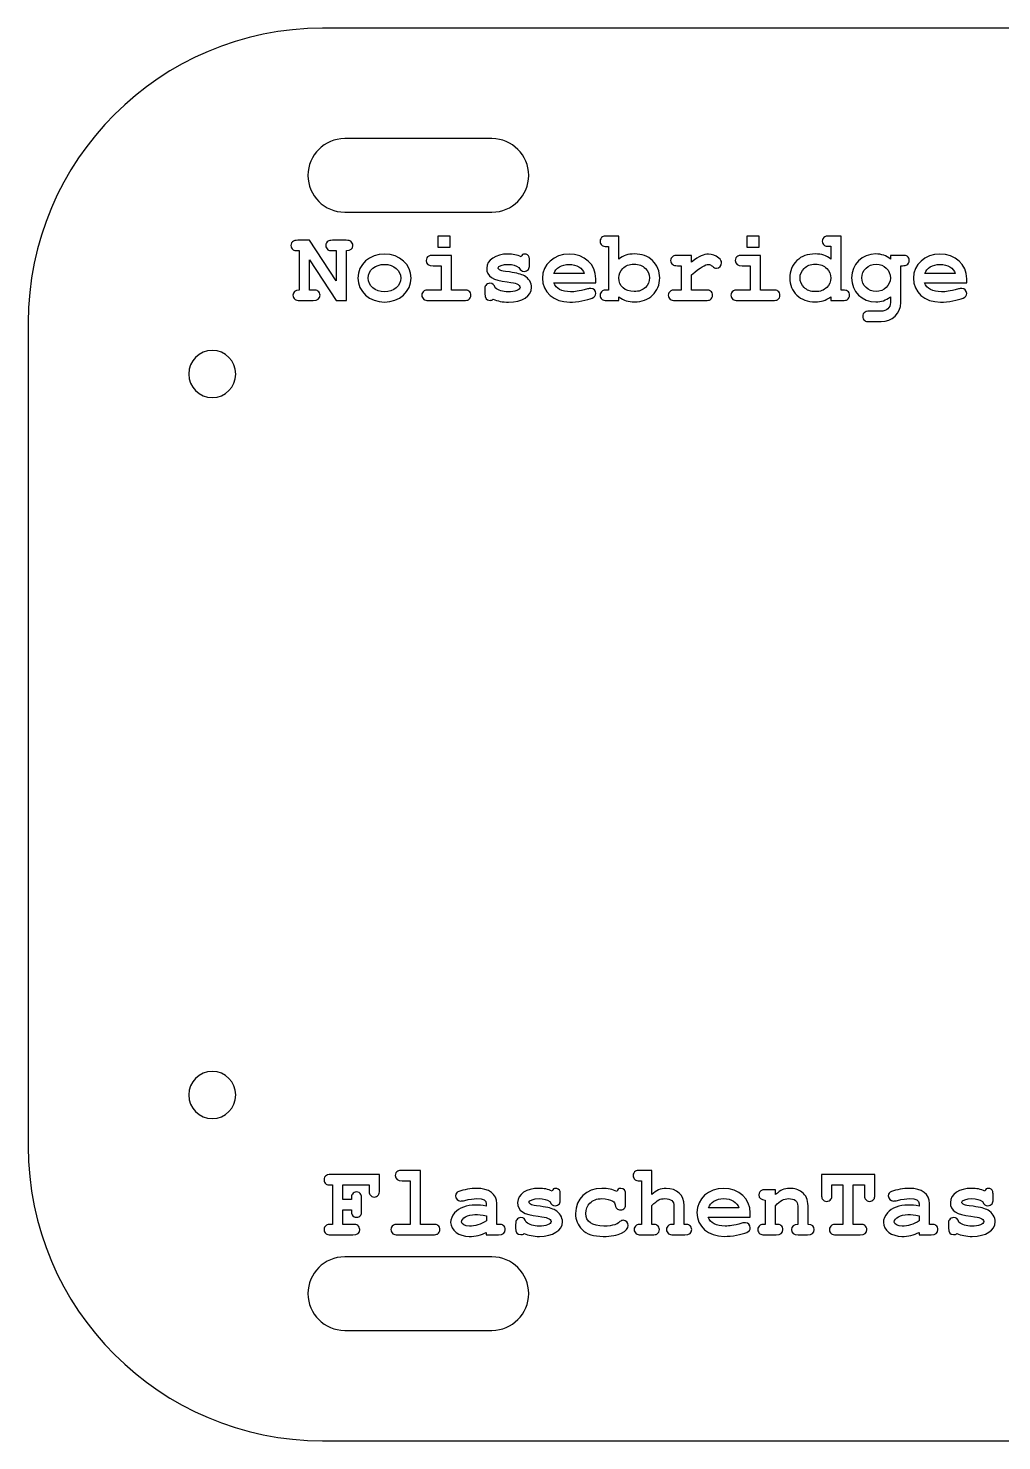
# Model space of a CAD drawing. Extents: x 1 to 208, y 1 to 97.
# Drawn here: x 1 to 67.1, y 1 to 97 of the extents above; entities that cross this region are included whole.
import ezdxf

# ---------------------------------------------------------------- set-up
doc = ezdxf.new("R2010")
doc.units = 0
doc.layers.add('C00-00-00-BLACK', color=7, linetype='CONTINUOUS')
doc.layers.add('CFF-00-00', color=1, linetype='CONTINUOUS')

msp = doc.modelspace()

# ---------------------------------------------------------------- linework, layer by layer
at = {"layer": 'C00-00-00-BLACK'}
for p, q in [((83.9999, 97.0001), (21, 97.0001)), ((21, 97.0001), (21, 97.0001)), ((32.4999, 89.5001), (22.5, 89.5001)), ((22.5, 89.5001), (22.5, 89.5001)), ((20, 86.9999), (20, 86.9999)), ((20, 86.9999), (20, 86.9999)), ((35.0001, 86.9999), (35.0001, 86.9999)), ((35.0001, 86.9999), (35.0001, 86.9999)), ((22.5, 84.5002), (32.4999, 84.5002)), ((22.5, 84.5002), (22.5, 84.5002)), ((32.4999, 84.5002), (32.4999, 84.5002)), ((1, 77.0001), (1, 21)), ((1, 21), (1, 21)), ((32.4999, 13.5), (22.5, 13.5)), ((22.5, 13.5), (22.5, 13.5)), ((20, 11.0001), (20, 11.0001)), ((20, 11.0001), (20, 11.0001)), ((35.0001, 11.0001), (35.0001, 11.0001)), ((35.0001, 11.0001), (35.0001, 11.0001)), ((22.5, 8.5001), (32.4999, 8.5001)), ((22.5, 8.5001), (22.5, 8.5001)), ((32.4999, 8.5001), (32.4999, 8.5001)), ((21, 1), (83.9999, 1)), ((21, 1), (21, 1))]:
    msp.add_line(p, q, dxfattribs=at)
for points in [[(21, 97.0001), (9.9543, 97.0001), (1, 88.0456), (1, 77.0001)], [(22.5, 89.5001), (21.1194, 89.5001), (20, 88.3807), (20, 86.9999)], [(35.0001, 86.9999), (35.0001, 88.3807), (33.8806, 89.5001), (32.4999, 89.5001)], [(20, 86.9999), (20, 85.6192), (21.1194, 84.5002), (22.5, 84.5002)], [(32.4999, 84.5002), (33.8806, 84.5002), (35.0001, 85.6192), (35.0001, 86.9999)], [(13.5, 75.1), (12.6165, 75.1), (11.9, 74.3835), (11.9, 73.4998)], [(15.0999, 73.4998), (15.0999, 74.3835), (14.3836, 75.1), (13.5, 75.1)], [(11.9, 73.4998), (11.9, 72.6165), (12.6165, 71.9), (13.5, 71.9)], [(13.5, 71.9), (14.3836, 71.9), (15.0999, 72.6165), (15.0999, 73.4998)], [(13.5, 26.1), (12.6165, 26.1), (11.9, 25.3835), (11.9, 24.4999)], [(15.0999, 24.4999), (15.0999, 25.3835), (14.3836, 26.1), (13.5, 26.1)], [(11.9, 24.4999), (11.9, 23.6164), (12.6165, 22.9), (13.5, 22.9)], [(13.5, 22.9), (14.3836, 22.9), (15.0999, 23.6164), (15.0999, 24.4999)], [(1, 21), (1, 9.9543), (9.9543, 1), (21, 1)], [(22.5, 13.5), (21.1194, 13.5), (20, 12.3807), (20, 11.0001)], [(35.0001, 11.0001), (35.0001, 12.3807), (33.8806, 13.5), (32.4999, 13.5)], [(20, 11.0001), (20, 9.6194), (21.1194, 8.5001), (22.5, 8.5001)], [(32.4999, 8.5001), (33.8806, 8.5001), (35.0001, 9.6194), (35.0001, 11.0001)]]:
    msp.add_open_spline(points, degree=3, dxfattribs=at)
at = {"layer": 'CFF-00-00'}
for p, q in [((20.113, 82.5867), (19.3073, 82.5867)), ((21.9214, 79.8389), (20.113, 82.5867)), ((22.5875, 82.5867), (21.676, 82.5867)), ((29.6552, 82.8671), (28.8283, 82.8671)), ((28.8283, 82.8671), (28.8283, 82.1309)), ((29.6552, 82.1309), (29.6552, 82.8671)), ((41.1198, 82.8735), (40.307, 82.8735)), ((41.1198, 81.3107), (41.1198, 82.8735)), ((50.6547, 82.8671), (49.8281, 82.8671)), ((49.8281, 82.8671), (49.8281, 82.1309)), ((50.6547, 82.1309), (50.6547, 82.8671)), ((56.2218, 82.8735), (55.409, 82.8735)), ((56.2218, 79.2011), (56.2218, 82.8735)), ((19.3073, 81.8854), (19.4125, 81.8854)), ((19.4125, 81.8854), (19.4125, 79.2011)), ((21.676, 81.8854), (21.9214, 81.8854)), ((21.9214, 81.8854), (21.9214, 79.8389)), ((22.6225, 78.5001), (22.6225, 81.8854)), ((25.2244, 81.6539), (25.2244, 81.6539)), ((28.8283, 82.1309), (29.6552, 82.1309)), ((40.307, 82.1732), (40.4188, 82.1732)), ((40.4188, 82.1732), (40.4188, 79.2011)), ((49.8281, 82.1309), (50.6547, 82.1309)), ((55.409, 82.1796), (55.5209, 82.1796)), ((55.5209, 82.1796), (55.5209, 81.3107)), ((20.113, 81.2617), (21.9287, 78.5001)), ((20.113, 79.2011), (20.113, 81.2617)), ((25.2171, 80.9533), (25.2171, 80.9533)), ((29.7537, 81.5633), (28.5062, 81.5633)), ((28.5062, 80.862), (29.0526, 80.862)), ((29.0526, 80.862), (29.0526, 79.2011)), ((29.7537, 79.2011), (29.7537, 81.5633)), ((35.047, 80.9322), (35.047, 81.1915)), ((42.1644, 80.96), (42.1644, 80.96)), ((46.0488, 81.5633), (45.1023, 81.5633)), ((45.1023, 80.862), (45.3475, 80.862)), ((45.3475, 80.862), (45.3475, 79.2011)), ((46.0488, 81.1075), (46.0488, 81.5633)), ((50.7534, 81.5633), (49.506, 81.5633)), ((49.506, 80.862), (50.0521, 80.862)), ((50.0521, 80.862), (50.0521, 79.2011)), ((50.7534, 79.2011), (50.7534, 81.5633)), ((54.4699, 80.96), (54.4699, 80.96)), ((58.5996, 80.96), (58.5996, 80.96)), ((60.3867, 81.5633), (59.5739, 81.5633)), ((59.5739, 81.5633), (59.5739, 81.3107)), ((60.2746, 78.3597), (60.2746, 80.862)), ((60.2746, 80.862), (60.3867, 80.862)), ((36.6956, 79.7059), (39.5552, 79.7059)), ((38.7773, 80.3222), (36.7168, 80.3222)), ((39.5552, 79.7059), (39.5552, 79.979)), ((46.0488, 79.2011), (46.0488, 80.2312)), ((61.8952, 79.7059), (64.7548, 79.7059)), ((63.977, 80.3222), (61.9164, 80.3222)), ((64.7548, 79.7059), (64.7548, 79.979)), ((20.3584, 79.2011), (20.113, 79.2011)), ((29.0526, 79.2011), (28.1973, 79.2011)), ((30.609, 79.2011), (29.7537, 79.2011)), ((32.0123, 79.2011), (32.0123, 78.9697)), ((40.4188, 79.2011), (40.307, 79.2011)), ((41.1198, 78.5001), (41.1198, 78.7453)), ((45.3475, 79.2011), (44.9414, 79.2011)), ((47.0232, 79.2011), (46.0488, 79.2011)), ((50.0521, 79.2011), (49.197, 79.2011)), ((51.6086, 79.2011), (50.7534, 79.2011)), ((55.5209, 78.7453), (55.5209, 78.5001)), ((56.3337, 79.2011), (56.2218, 79.2011)), ((59.5739, 78.7453), (59.5739, 78.3597)), ((19.4541, 78.5001), (20.3584, 78.5001)), ((21.9287, 78.5001), (22.6225, 78.5001)), ((28.1973, 78.5001), (30.609, 78.5001)), ((40.307, 78.5001), (41.1198, 78.5001)), ((44.9414, 78.5001), (47.0232, 78.5001)), ((49.197, 78.5001), (51.6086, 78.5001)), ((55.5209, 78.5001), (56.3337, 78.5001)), ((58.9149, 77.7639), (58.1512, 77.7639)), ((58.1512, 77.0632), (58.9358, 77.0632)), ((27.6538, 19.3736), (26.4062, 19.3736)), ((27.6538, 15.7012), (27.6538, 19.3736)), ((43.3666, 19.3736), (42.5538, 19.3736)), ((43.3666, 17.7266), (43.3666, 19.3736)), ((24.8555, 19.0865), (21.5541, 19.0865)), ((21.5541, 18.3854), (21.6593, 18.3854)), ((21.6593, 18.3854), (21.6593, 15.7012)), ((22.3604, 17.3972), (22.3604, 18.3854)), ((22.3604, 18.3854), (24.1543, 18.3854)), ((24.1543, 18.3854), (24.1543, 18.0282)), ((24.8555, 18.0282), (24.8555, 19.0865)), ((26.4062, 18.6731), (26.9526, 18.6731)), ((26.9526, 18.6731), (26.9526, 15.7012)), ((42.5538, 18.6731), (42.6664, 18.6731)), ((42.6664, 18.6731), (42.6664, 15.7012)), ((58.511, 19.0865), (54.8943, 19.0865)), ((54.8943, 19.0865), (54.8943, 17.7339)), ((55.5953, 17.7339), (55.5953, 18.3854)), ((55.5953, 18.3854), (56.3457, 18.3854)), ((56.3457, 18.3854), (56.3457, 15.7012)), ((57.0459, 18.3854), (57.81, 18.3854)), ((57.0459, 15.7012), (57.0459, 18.3854)), ((57.81, 18.3854), (57.81, 17.7339)), ((58.511, 17.7339), (58.511, 19.0865)), ((22.9557, 17.3972), (22.3604, 17.3972)), ((22.9557, 17.4461), (22.9557, 17.3972)), ((23.6503, 16.6544), (23.6503, 17.4461)), ((37.1471, 17.4322), (37.1471, 17.6915)), ((41.5851, 17.1518), (41.5851, 17.6915)), ((51.066, 17.3621), (51.066, 15.7012)), ((51.7666, 18.0633), (51.1076, 18.0633)), ((51.7666, 17.7266), (51.7666, 18.0633)), ((66.5466, 17.4322), (66.5466, 17.6915)), ((22.3604, 16.7033), (22.9557, 16.7033)), ((22.3604, 15.7012), (22.3604, 16.7033)), ((22.9557, 16.7033), (22.9557, 16.6544)), ((32.1196, 17.1101), (32.1196, 16.9487)), ((32.828, 15.7012), (32.828, 17.1167)), ((43.3666, 15.7012), (43.3666, 16.9838)), ((44.867, 16.8997), (44.867, 15.7012)), ((45.568, 15.7012), (45.568, 16.9904)), ((49.2771, 16.8224), (47.2168, 16.8224)), ((50.0549, 16.2059), (50.0549, 16.4791)), ((51.7666, 15.7012), (51.7666, 16.9765)), ((53.274, 16.9487), (53.274, 15.7012)), ((53.9746, 15.7012), (53.9746, 16.9765)), ((61.5192, 17.1101), (61.5192, 16.9487)), ((62.2275, 15.7012), (62.2275, 17.1167)), ((21.6593, 15.7012), (21.5541, 15.7012)), ((23.0609, 15.7012), (22.3604, 15.7012)), ((26.9526, 15.7012), (26.0973, 15.7012)), ((28.509, 15.7012), (27.6538, 15.7012)), ((32.1269, 16.2965), (32.1269, 15.9466)), ((32.9398, 15.7012), (32.828, 15.7012)), ((34.1122, 15.7012), (34.1122, 15.4697)), ((42.6664, 15.7012), (42.624, 15.7012)), ((43.409, 15.7012), (43.3666, 15.7012)), ((44.867, 15.7012), (44.8246, 15.7012)), ((45.6096, 15.7012), (45.568, 15.7012)), ((47.1957, 16.2059), (50.0549, 16.2059)), ((51.066, 15.7012), (51.0237, 15.7012)), ((51.8089, 15.7012), (51.7666, 15.7012)), ((56.3457, 15.7012), (55.8899, 15.7012)), ((57.5091, 15.7012), (57.0459, 15.7012)), ((61.5262, 16.2965), (61.5262, 15.9466)), ((62.3394, 15.7012), (62.2275, 15.7012)), ((63.5116, 15.7012), (63.5116, 15.4697)), ((21.5541, 15), (23.0609, 15)), ((26.0973, 15), (28.509, 15)), ((32.1196, 15.1614), (32.1196, 15)), ((32.1196, 15), (32.9398, 15)), ((42.624, 15), (43.409, 15)), ((44.8246, 15), (45.6096, 15)), ((51.0237, 15), (51.8089, 15)), ((53.3157, 15), (53.9394, 15)), ((55.8899, 15), (57.5091, 15)), ((61.5192, 15.1614), (61.5192, 15)), ((61.5192, 15), (62.3394, 15))]:
    msp.add_line(p, q, dxfattribs=at)
for points in [[(19.3073, 82.5867), (19.1248, 82.5867), (19.0758, 82.5793), (19.013, 82.5377)], [(21.676, 82.5867), (21.4941, 82.5867), (21.4451, 82.5793), (21.3817, 82.5377)], [(22.9096, 82.5232), (22.8329, 82.5726), (22.7767, 82.5867), (22.5875, 82.5867)], [(40.0128, 82.8248), (39.9073, 82.7617), (39.8438, 82.6428), (39.8438, 82.5232)], [(40.307, 82.8735), (40.1316, 82.8735), (40.0756, 82.8671), (40.0128, 82.8248)], [(55.1148, 82.8248), (55.0097, 82.7617), (54.9462, 82.6495), (54.9462, 82.5232)], [(55.409, 82.8735), (55.2267, 82.8735), (55.1776, 82.8671), (55.1148, 82.8248)], [(19.013, 82.5377), (18.9078, 82.4742), (18.8443, 82.3549), (18.8443, 82.236)], [(18.8443, 82.236), (18.8443, 82.1235), (18.9005, 82.0191), (18.9918, 81.9489)], [(18.9918, 81.9489), (19.0546, 81.8991), (19.132, 81.8854), (19.3073, 81.8854)], [(21.3817, 82.5377), (21.2765, 82.4742), (21.2136, 82.3549), (21.2136, 82.236)], [(21.2136, 82.236), (21.2136, 82.1235), (21.2699, 82.0191), (21.3539, 81.9489)], [(21.3539, 81.9489), (21.424, 81.8991), (21.4941, 81.8854), (21.676, 81.8854)], [(22.6225, 81.8854), (22.903, 81.8854), (23.0498, 82.0117), (23.0498, 82.236)], [(23.0498, 82.236), (23.0498, 82.3486), (23.0009, 82.453), (22.9096, 82.5232)], [(25.2244, 81.6539), (24.1866, 81.6539), (23.3948, 80.9463), (23.3948, 80.0206)], [(27.0116, 80.0206), (27.0116, 80.9251), (26.2192, 81.6539), (25.2244, 81.6539)], [(33.5892, 81.6539), (32.7478, 81.6539), (32.1452, 81.2542), (32.1452, 80.694)], [(34.4934, 81.4719), (34.213, 81.5982), (33.9325, 81.6539), (33.5892, 81.6539)], [(34.7176, 81.6539), (34.6052, 81.6539), (34.5562, 81.6123), (34.4934, 81.4719)], [(35.0259, 81.444), (34.9842, 81.5633), (34.8579, 81.6539), (34.7176, 81.6539)], [(37.7402, 81.6539), (36.7168, 81.6539), (35.9318, 80.9396), (35.9318, 80.0142)], [(39.5552, 79.979), (39.5552, 80.9463), (38.7847, 81.6539), (37.7402, 81.6539)], [(39.8438, 82.5232), (39.8438, 82.4114), (39.9002, 82.3062), (39.9842, 82.2431)], [(39.9842, 82.2431), (40.0544, 82.187), (40.1242, 82.1732), (40.307, 82.1732)], [(42.1711, 81.661), (41.7509, 81.661), (41.4207, 81.5495), (41.1198, 81.3107)], [(43.4118, 81.2056), (43.089, 81.5209), (42.6967, 81.661), (42.1711, 81.661)], [(47.219, 81.6472), (46.869, 81.6472), (46.6302, 81.5347), (46.0488, 81.1075)], [(47.9062, 81.3805), (47.6885, 81.5633), (47.4641, 81.6472), (47.219, 81.6472)], [(54.4699, 81.661), (53.9365, 81.661), (53.5443, 81.5209), (53.2151, 81.2056)], [(55.5209, 81.3107), (55.2192, 81.5495), (54.8898, 81.661), (54.4699, 81.661)], [(54.9462, 82.5232), (54.9462, 82.4184), (54.9949, 82.3133), (55.0862, 82.2431)], [(55.0862, 82.2431), (55.1565, 82.1937), (55.2267, 82.1796), (55.409, 82.1796)], [(58.5851, 81.661), (57.6464, 81.661), (56.9313, 80.96), (56.9313, 80.028)], [(59.5739, 81.3107), (59.3002, 81.5421), (58.964, 81.661), (58.5851, 81.661)], [(62.9398, 81.6539), (61.9164, 81.6539), (61.1314, 80.9396), (61.1314, 80.0142)], [(64.7548, 79.979), (64.7548, 80.9463), (63.9844, 81.6539), (62.9398, 81.6539)], [(24.0959, 80.0206), (24.0959, 80.554), (24.5795, 80.9533), (25.2171, 80.9533)], [(25.2171, 80.9533), (25.827, 80.9533), (26.3105, 80.5399), (26.3105, 80.0206)], [(28.2046, 81.5142), (28.0994, 81.4507), (28.0366, 81.3389), (28.0366, 81.2126)], [(28.0366, 81.2126), (28.0366, 80.9745), (28.1907, 80.862), (28.5062, 80.862)], [(28.5062, 81.5633), (28.317, 81.5633), (28.2674, 81.5559), (28.2046, 81.5142)], [(32.1452, 80.694), (32.1452, 80.1405), (32.5586, 79.8601), (33.5402, 79.7549)], [(32.9165, 80.7081), (32.9165, 80.8344), (33.2459, 80.9533), (33.6103, 80.9533)], [(33.0984, 80.5399), (32.9859, 80.5815), (32.9165, 80.645), (32.9165, 80.7081)], [(33.6103, 80.9533), (33.9113, 80.9533), (34.1356, 80.8898), (34.332, 80.7505)], [(34.332, 80.7505), (34.4583, 80.5254), (34.5284, 80.47), (34.6965, 80.47)], [(34.9842, 80.6101), (35.0332, 80.6803), (35.047, 80.7505), (35.047, 80.9322)], [(35.047, 81.1915), (35.047, 81.3319), (35.0398, 81.3742), (35.0259, 81.444)], [(36.7168, 80.3222), (36.8286, 80.7007), (37.2353, 80.9533), (37.7469, 80.9533)], [(37.7469, 80.9533), (38.2587, 80.9533), (38.6648, 80.7081), (38.7773, 80.3222)], [(41.1198, 80.0418), (41.1198, 80.2735), (41.2178, 80.5049), (41.3932, 80.6803)], [(41.3932, 80.6803), (41.5897, 80.8761), (41.8137, 80.96), (42.1644, 80.96)], [(42.1644, 80.96), (42.5002, 80.96), (42.7246, 80.8761), (42.9285, 80.6803)], [(42.9285, 80.6803), (43.1034, 80.5049), (43.2015, 80.2661), (43.2015, 80.0354)], [(43.9025, 80.028), (43.9025, 80.4905), (43.7339, 80.8972), (43.4118, 81.2056)], [(44.8077, 81.5072), (44.7026, 81.444), (44.6398, 81.3319), (44.6398, 81.2126)], [(44.6398, 81.2126), (44.6398, 81.1001), (44.6888, 80.995), (44.7802, 80.9322)], [(44.7802, 80.9322), (44.8501, 80.8761), (44.927, 80.862), (45.1023, 80.862)], [(45.1023, 81.5633), (44.983, 81.5633), (44.8501, 81.5421), (44.8077, 81.5072)], [(46.0488, 80.2312), (46.7004, 80.7709), (46.9879, 80.9463), (47.2048, 80.9463)], [(47.2048, 80.9463), (47.3036, 80.9463), (47.3738, 80.911), (47.4789, 80.8196)], [(47.4789, 80.8196), (47.5841, 80.7293), (47.6536, 80.694), (47.752, 80.694)], [(47.752, 80.694), (47.9411, 80.694), (48.1027, 80.8549), (48.1027, 81.0514)], [(48.1027, 81.0514), (48.1027, 81.1777), (48.0529, 81.2617), (47.9062, 81.3805)], [(49.2044, 81.5142), (49.0989, 81.4507), (49.0361, 81.3389), (49.0361, 81.2126)], [(49.0361, 81.2126), (49.0361, 80.9745), (49.1903, 80.862), (49.506, 80.862)], [(49.506, 81.5633), (49.3166, 81.5633), (49.2672, 81.5559), (49.2044, 81.5142)], [(53.2151, 81.2056), (52.8994, 80.8972), (52.7315, 80.4905), (52.7315, 80.028)], [(53.4321, 80.0354), (53.4321, 80.2735), (53.5305, 80.5049), (53.7058, 80.6803)], [(53.7058, 80.6803), (53.9016, 80.8761), (54.133, 80.96), (54.4699, 80.96)], [(54.4699, 80.96), (54.8195, 80.96), (55.0446, 80.8761), (55.2478, 80.6803)], [(55.2478, 80.6803), (55.4228, 80.5049), (55.5209, 80.2735), (55.5209, 80.0206)], [(57.6319, 80.0354), (57.6319, 80.5466), (58.0665, 80.96), (58.5996, 80.96)], [(58.5996, 80.96), (59.146, 80.96), (59.5739, 80.5466), (59.5739, 80.0206)], [(60.7088, 81.4998), (60.639, 81.5495), (60.5762, 81.5633), (60.3867, 81.5633)], [(60.3867, 80.862), (60.5483, 80.862), (60.6249, 80.8761), (60.6877, 80.9184)], [(60.6877, 80.9184), (60.7864, 80.9812), (60.8492, 81.0937), (60.8492, 81.2126)], [(60.8492, 81.2126), (60.8492, 81.3245), (60.8002, 81.4296), (60.7088, 81.4998)], [(61.9164, 80.3222), (62.0282, 80.7007), (62.435, 80.9533), (62.9465, 80.9533)], [(62.9465, 80.9533), (63.4584, 80.9533), (63.8644, 80.7081), (63.977, 80.3222)], [(23.3948, 80.0206), (23.3948, 79.1027), (24.1866, 78.3876), (25.2032, 78.3876)], [(25.2032, 79.0889), (24.5795, 79.0889), (24.0959, 79.4956), (24.0959, 80.0206)], [(25.2032, 78.3876), (26.2192, 78.3876), (27.0116, 79.1027), (27.0116, 80.0206)], [(26.3105, 80.0206), (26.3105, 79.4956), (25.827, 79.0889), (25.2032, 79.0889)], [(33.6871, 80.4347), (33.2386, 80.4975), (33.1963, 80.5049), (33.0984, 80.5399)], [(33.5402, 79.7549), (33.9113, 79.7126), (34.0727, 79.6847), (34.1852, 79.6357)], [(34.7037, 80.1684), (34.4934, 80.2873), (34.2195, 80.3645), (33.6871, 80.4347)], [(34.6965, 80.47), (34.8089, 80.47), (34.9141, 80.5254), (34.9842, 80.6101)], [(35.1939, 79.3764), (35.1939, 79.6985), (35.012, 79.9931), (34.7037, 80.1684)], [(35.9318, 80.0142), (35.9318, 79.0536), (36.6956, 78.3876), (37.7818, 78.3876)], [(37.8453, 79.0889), (37.2283, 79.0889), (36.8565, 79.285), (36.6956, 79.7059)], [(42.1644, 79.1027), (41.5473, 79.1027), (41.1198, 79.4882), (41.1198, 80.0418)], [(43.2015, 80.0354), (43.2015, 79.7966), (43.1034, 79.5584), (42.9285, 79.3831)], [(43.4118, 78.8571), (43.7339, 79.1729), (43.9025, 79.5722), (43.9025, 80.028)], [(52.7315, 80.028), (52.7315, 79.5722), (52.8994, 79.1729), (53.2151, 78.8571)], [(53.7058, 79.3831), (53.5305, 79.5584), (53.4321, 79.7966), (53.4321, 80.0354)], [(55.5209, 80.0206), (55.5209, 79.7899), (55.4228, 79.5584), (55.2478, 79.3831)], [(56.9313, 80.028), (56.9313, 79.1027), (57.6464, 78.402), (58.5851, 78.402)], [(58.5996, 79.1027), (58.0665, 79.1027), (57.6319, 79.5168), (57.6319, 80.0354)], [(59.5739, 80.0206), (59.5739, 79.5168), (59.1393, 79.1027), (58.5996, 79.1027)], [(61.1314, 80.0142), (61.1314, 79.0536), (61.8952, 78.3876), (62.9814, 78.3876)], [(63.0449, 79.0889), (62.4279, 79.0889), (62.0561, 79.285), (61.8952, 79.7059)], [(19.4125, 79.2011), (19.132, 79.2011), (18.9845, 79.0748), (18.9845, 78.8508)], [(18.9845, 78.8508), (18.9845, 78.7382), (19.0408, 78.6331), (19.132, 78.5703)], [(20.6812, 79.1376), (20.611, 79.1866), (20.5475, 79.2011), (20.3584, 79.2011)], [(20.3584, 78.5001), (20.6666, 78.5001), (20.8207, 78.619), (20.8207, 78.8508)], [(20.8207, 78.8508), (20.8207, 78.9623), (20.7718, 79.0677), (20.6812, 79.1376)], [(27.903, 79.1517), (27.7978, 79.0889), (27.735, 78.9697), (27.735, 78.8508)], [(27.735, 78.8508), (27.735, 78.7382), (27.7912, 78.6331), (27.8752, 78.5703)], [(28.1973, 79.2011), (28.0154, 79.2011), (27.9665, 79.194), (27.903, 79.1517)], [(30.9238, 79.1376), (30.8537, 79.1866), (30.7982, 79.2011), (30.609, 79.2011)], [(30.9033, 78.5491), (31.0085, 78.619), (31.0714, 78.7315), (31.0714, 78.8508)], [(31.0714, 78.8508), (31.0714, 78.9623), (31.0224, 79.0677), (30.9238, 79.1376)], [(32.0824, 79.5232), (32.0262, 79.4533), (32.0123, 79.3905), (32.0123, 79.2011)], [(32.0123, 78.9697), (32.0123, 78.6476), (32.1241, 78.5072), (32.3694, 78.5072)], [(32.3622, 79.671), (32.2504, 79.671), (32.1518, 79.6212), (32.0824, 79.5232)], [(32.7266, 79.3619), (32.6638, 79.5722), (32.5514, 79.671), (32.3622, 79.671)], [(33.6103, 79.0889), (33.2247, 79.0889), (32.9304, 79.1799), (32.7266, 79.3619)], [(34.4233, 79.3905), (34.4233, 79.2215), (34.0516, 79.0889), (33.6103, 79.0889)], [(33.6309, 78.3876), (34.5351, 78.3876), (35.1939, 78.8017), (35.1939, 79.3764)], [(34.1852, 79.6357), (34.332, 79.5796), (34.4233, 79.4815), (34.4233, 79.3905)], [(38.9876, 79.285), (38.3501, 79.1171), (38.1674, 79.0889), (37.8453, 79.0889)], [(39.2194, 79.3203), (39.1559, 79.3203), (39.0715, 79.3062), (38.9876, 79.285)], [(39.5552, 78.9697), (39.5552, 79.1729), (39.4148, 79.3203), (39.2194, 79.3203)], [(39.3097, 78.6543), (39.4783, 78.7241), (39.5552, 78.8296), (39.5552, 78.9697)], [(40.0128, 79.1517), (39.9073, 79.0889), (39.8438, 78.9697), (39.8438, 78.8508)], [(39.8438, 78.8508), (39.8438, 78.7382), (39.9002, 78.6331), (39.9842, 78.5629)], [(40.307, 79.2011), (40.1316, 79.2011), (40.0681, 79.1866), (40.0128, 79.1517)], [(41.1198, 78.7453), (41.4842, 78.4927), (41.7576, 78.402), (42.1781, 78.402)], [(42.9285, 79.3831), (42.732, 79.194), (42.4938, 79.1027), (42.1644, 79.1027)], [(42.1781, 78.402), (42.6967, 78.402), (43.089, 78.5491), (43.4118, 78.8571)], [(44.6472, 79.1517), (44.5421, 79.0889), (44.4786, 78.9697), (44.4786, 78.8508)], [(44.4786, 78.8508), (44.4786, 78.7382), (44.5347, 78.6331), (44.6186, 78.5703)], [(44.9414, 79.2011), (44.759, 79.2011), (44.71, 79.194), (44.6472, 79.1517)], [(47.3452, 79.1376), (47.275, 79.1866), (47.219, 79.2011), (47.0232, 79.2011)], [(47.3241, 78.5491), (47.4292, 78.619), (47.4927, 78.7315), (47.4927, 78.8508)], [(47.4927, 78.8508), (47.4927, 78.9623), (47.4437, 79.0677), (47.3452, 79.1376)], [(48.9028, 79.1517), (48.7973, 79.0889), (48.7345, 78.9697), (48.7345, 78.8508)], [(48.7345, 78.8508), (48.7345, 78.7382), (48.7909, 78.6331), (48.8749, 78.5703)], [(49.197, 79.2011), (49.0149, 79.2011), (48.9663, 79.194), (48.9028, 79.1517)], [(51.9236, 79.1376), (51.8534, 79.1866), (51.7977, 79.2011), (51.6086, 79.2011)], [(51.9031, 78.5491), (52.0083, 78.619), (52.0711, 78.7315), (52.0711, 78.8508)], [(52.0711, 78.8508), (52.0711, 78.9623), (52.022, 79.0677), (51.9236, 79.1376)], [(53.2151, 78.8571), (53.5443, 78.5491), (53.9365, 78.402), (54.4625, 78.402)], [(54.4763, 79.1027), (54.1405, 79.1027), (53.9016, 79.1866), (53.7058, 79.3831)], [(54.4625, 78.402), (54.8831, 78.402), (55.1498, 78.4927), (55.5209, 78.7453)], [(55.2478, 79.3831), (55.0513, 79.1866), (54.8132, 79.1027), (54.4763, 79.1027)], [(56.6565, 79.1312), (56.5866, 79.1866), (56.5231, 79.2011), (56.3337, 79.2011)], [(56.6282, 78.5491), (56.7334, 78.6126), (56.7969, 78.7315), (56.7969, 78.8508)], [(56.7969, 78.8508), (56.7969, 78.9623), (56.7478, 79.0677), (56.6565, 79.1312)], [(58.5851, 78.402), (58.9502, 78.402), (59.2444, 78.5072), (59.5739, 78.7453)], [(64.1872, 79.285), (63.5497, 79.1171), (63.367, 79.0889), (63.0449, 79.0889)], [(64.4186, 79.3203), (64.3551, 79.3203), (64.2712, 79.3062), (64.1872, 79.285)], [(64.7548, 78.9697), (64.7548, 79.1729), (64.6144, 79.3203), (64.4186, 79.3203)], [(64.5093, 78.6543), (64.6779, 78.7241), (64.7548, 78.8296), (64.7548, 78.9697)], [(19.132, 78.5703), (19.1876, 78.5213), (19.2861, 78.5001), (19.4541, 78.5001)], [(27.8752, 78.5703), (27.938, 78.5213), (28.0366, 78.5001), (28.1973, 78.5001)], [(30.609, 78.5001), (30.7492, 78.5001), (30.8537, 78.5213), (30.9033, 78.5491)], [(32.3694, 78.5072), (32.4607, 78.5072), (32.5097, 78.528), (32.5937, 78.5915)], [(32.5937, 78.5915), (32.8742, 78.4578), (33.2313, 78.3876), (33.6309, 78.3876)], [(37.7818, 78.3876), (38.2866, 78.3876), (38.9943, 78.5139), (39.3097, 78.6543)], [(39.9842, 78.5629), (40.0477, 78.5213), (40.1384, 78.5001), (40.307, 78.5001)], [(44.6186, 78.5703), (44.6821, 78.5213), (44.7802, 78.5001), (44.9414, 78.5001)], [(47.0232, 78.5001), (47.1699, 78.5001), (47.275, 78.5213), (47.3241, 78.5491)], [(48.8749, 78.5703), (48.9377, 78.5213), (49.0361, 78.5001), (49.197, 78.5001)], [(51.6086, 78.5001), (51.749, 78.5001), (51.8534, 78.5213), (51.9031, 78.5491)], [(56.3337, 78.5001), (56.4952, 78.5001), (56.5725, 78.5139), (56.6282, 78.5491)], [(58.1512, 77.7639), (57.9684, 77.7639), (57.9198, 77.7572), (57.8563, 77.7148)], [(59.5739, 78.3597), (59.5806, 78.0027), (59.3072, 77.7639), (58.9149, 77.7639)], [(58.9358, 77.0632), (59.6995, 77.0632), (60.2816, 77.6309), (60.2746, 78.3597)], [(62.9814, 78.3876), (63.4862, 78.3876), (64.1939, 78.5139), (64.5093, 78.6543)], [(57.8563, 77.7148), (57.7508, 77.652), (57.688, 77.5331), (57.688, 77.4139)], [(57.688, 77.4139), (57.688, 77.3014), (57.737, 77.1962), (57.8284, 77.1334)], [(57.8284, 77.1334), (57.8986, 77.0774), (57.9759, 77.0632), (58.1512, 77.0632)], [(26.1046, 19.3247), (25.9994, 19.2618), (25.9366, 19.1494), (25.9366, 19.023)], [(26.4062, 19.3736), (26.231, 19.3736), (26.1675, 19.367), (26.1046, 19.3247)], [(42.2593, 19.3247), (42.1541, 19.2618), (42.0913, 19.1428), (42.0913, 19.023)], [(42.5538, 19.3736), (42.3859, 19.3736), (42.3224, 19.3597), (42.2593, 19.3247)], [(21.2598, 19.0376), (21.1546, 18.9741), (21.0918, 18.855), (21.0918, 18.736)], [(21.0918, 18.736), (21.0918, 18.6235), (21.148, 18.519), (21.2386, 18.4489)], [(21.2386, 18.4489), (21.3021, 18.3993), (21.3788, 18.3854), (21.5541, 18.3854)], [(21.5541, 19.0865), (21.3722, 19.0865), (21.3226, 19.0793), (21.2598, 19.0376)], [(25.9366, 19.023), (25.9366, 18.7849), (26.0907, 18.6731), (26.4062, 18.6731)], [(42.0913, 19.023), (42.0913, 18.9113), (42.1478, 18.8061), (42.2317, 18.7433)], [(42.2317, 18.7433), (42.3016, 18.687), (42.3718, 18.6731), (42.5538, 18.6731)], [(23.0192, 17.7617), (22.9703, 17.6988), (22.9557, 17.6214), (22.9557, 17.4461)], [(23.2997, 17.9092), (23.1873, 17.9092), (23.0821, 17.8529), (23.0192, 17.7617)], [(23.6007, 17.7405), (23.5378, 17.8457), (23.4254, 17.9092), (23.2997, 17.9092)], [(23.6503, 17.4461), (23.6503, 17.6214), (23.643, 17.6704), (23.6007, 17.7405)], [(24.1543, 18.0282), (24.1543, 17.8668), (24.1689, 17.7894), (24.2039, 17.7339)], [(24.2039, 17.7339), (24.274, 17.6287), (24.3858, 17.5652), (24.5049, 17.5652)], [(24.5049, 17.5652), (24.6173, 17.5652), (24.7225, 17.6148), (24.7926, 17.7054)], [(24.7926, 17.7054), (24.8416, 17.7828), (24.8555, 17.839), (24.8555, 18.0282)], [(30.2417, 17.9442), (30.1015, 17.8946), (30.0314, 17.7967), (30.0314, 17.6499)], [(30.0314, 17.6499), (30.0314, 17.4461), (30.1782, 17.292), (30.3747, 17.292)], [(31.4469, 18.1539), (31.0897, 18.1539), (30.585, 18.0633), (30.2417, 17.9442)], [(30.3747, 17.292), (30.4375, 17.292), (30.5361, 17.3059), (30.6551, 17.3343)], [(30.6551, 17.3343), (30.9911, 17.4183), (31.2365, 17.4534), (31.4753, 17.4534)], [(32.828, 17.1167), (32.828, 17.7689), (32.3094, 18.1539), (31.4469, 18.1539)], [(31.4753, 17.4534), (31.9165, 17.4534), (32.1196, 17.3482), (32.1196, 17.1101)], [(35.6891, 18.1539), (34.8478, 18.1539), (34.2452, 17.7544), (34.2452, 17.1941)], [(35.0164, 17.208), (35.0164, 17.3343), (35.3459, 17.4534), (35.7103, 17.4534)], [(36.5933, 17.972), (36.3128, 18.0983), (36.0324, 18.1539), (35.6891, 18.1539)], [(35.7103, 17.4534), (36.0112, 17.4534), (36.2356, 17.3899), (36.4321, 17.2503)], [(36.8177, 18.1539), (36.7051, 18.1539), (36.6561, 18.1122), (36.5933, 17.972)], [(37.126, 17.9442), (37.084, 18.0633), (36.9577, 18.1539), (36.8177, 18.1539)], [(37.084, 17.1101), (37.133, 17.1802), (37.1471, 17.2503), (37.1471, 17.4322)], [(37.1471, 17.6915), (37.1471, 17.8318), (37.1397, 17.8741), (37.126, 17.9442)], [(39.9732, 18.1539), (38.9149, 18.1539), (38.1787, 17.4534), (38.1787, 16.444)], [(39.1601, 17.1518), (39.3559, 17.3548), (39.6159, 17.4534), (39.9732, 17.4534)], [(40.9825, 17.9442), (40.7091, 18.0844), (40.3726, 18.1539), (39.9732, 18.1539)], [(39.9732, 17.4534), (40.2812, 17.4534), (40.5342, 17.3899), (40.7158, 17.2781)], [(41.2489, 18.1539), (41.1014, 18.1539), (41.0242, 18.091), (40.9825, 17.9442)], [(41.5851, 17.6915), (41.5851, 18.0143), (41.48, 18.1539), (41.2489, 18.1539)], [(44.3272, 18.1539), (43.9628, 18.1539), (43.6471, 18.0143), (43.3666, 17.7266)], [(43.3666, 16.9838), (43.7663, 17.376), (43.9138, 17.4534), (44.2503, 17.4534)], [(44.2503, 17.4534), (44.4673, 17.4534), (44.6003, 17.4183), (44.7195, 17.3198)], [(45.568, 16.9904), (45.568, 17.6915), (45.0698, 18.1539), (44.3272, 18.1539)], [(44.7195, 17.3198), (44.8391, 17.2219), (44.867, 17.1379), (44.867, 16.8997)], [(48.2399, 18.1539), (47.2168, 18.1539), (46.4316, 17.4395), (46.4316, 16.5141)], [(47.2168, 16.8224), (47.3287, 17.2007), (47.7354, 17.4534), (48.2466, 17.4534)], [(50.0549, 16.4791), (50.0549, 17.4461), (49.2845, 18.1539), (48.2399, 18.1539)], [(48.2466, 17.4534), (48.7585, 17.4534), (49.1649, 17.208), (49.2771, 16.8224)], [(50.8557, 18.0348), (50.7294, 17.9931), (50.6381, 17.8529), (50.6381, 17.7127)], [(50.6381, 17.7127), (50.6381, 17.4885), (50.7922, 17.3694), (51.066, 17.3621)], [(51.1076, 18.0633), (50.9609, 18.0633), (50.9185, 18.056), (50.8557, 18.0348)], [(52.7269, 18.1539), (52.3346, 18.1539), (52.1106, 18.0494), (51.7666, 17.7266)], [(51.7666, 16.9765), (52.0961, 17.3343), (52.3201, 17.4534), (52.6429, 17.4534)], [(52.6429, 17.4534), (53.0775, 17.4534), (53.274, 17.2993), (53.274, 16.9487)], [(53.5612, 17.8946), (53.3294, 18.0633), (53.0426, 18.1539), (52.7269, 18.1539)], [(53.9746, 16.9765), (53.9746, 17.3899), (53.8416, 17.6849), (53.5612, 17.8946)], [(54.8943, 17.7339), (54.8943, 17.5725), (54.9081, 17.4951), (54.9434, 17.4395)], [(54.9434, 17.4395), (55.0069, 17.3343), (55.1258, 17.2708), (55.245, 17.2708)], [(55.245, 17.2708), (55.3565, 17.2708), (55.462, 17.3271), (55.5318, 17.4183)], [(55.5318, 17.4183), (55.5816, 17.4885), (55.5953, 17.5447), (55.5953, 17.7339)], [(57.81, 17.7339), (57.81, 17.5725), (57.8238, 17.4951), (57.8591, 17.4395)], [(57.8591, 17.4395), (57.9226, 17.3343), (58.0415, 17.2708), (58.1607, 17.2708)], [(58.1607, 17.2708), (58.2729, 17.2708), (58.378, 17.3271), (58.4482, 17.4183)], [(58.4482, 17.4183), (58.504, 17.4885), (58.511, 17.5374), (58.511, 17.7339)], [(59.6413, 17.9442), (59.5009, 17.8946), (59.4307, 17.7967), (59.4307, 17.6499)], [(59.4307, 17.6499), (59.4307, 17.4461), (59.5778, 17.292), (59.7743, 17.292)], [(60.8464, 18.1539), (60.489, 18.1539), (59.9846, 18.0633), (59.6413, 17.9442)], [(59.7743, 17.292), (59.8371, 17.292), (59.9355, 17.3059), (60.0548, 17.3343)], [(60.0548, 17.3343), (60.3906, 17.4183), (60.6362, 17.4534), (60.875, 17.4534)], [(62.2275, 17.1167), (62.2275, 17.7689), (61.7089, 18.1539), (60.8464, 18.1539)], [(60.875, 17.4534), (61.316, 17.4534), (61.5192, 17.3482), (61.5192, 17.1101)], [(65.0886, 18.1539), (64.2472, 18.1539), (63.6446, 17.7544), (63.6446, 17.1941)], [(64.4158, 17.208), (64.4158, 17.3343), (64.7453, 17.4534), (65.1097, 17.4534)], [(65.9927, 17.972), (65.7123, 18.0983), (65.4318, 18.1539), (65.0886, 18.1539)], [(65.1097, 17.4534), (65.4106, 17.4534), (65.635, 17.3899), (65.8315, 17.2503)], [(66.2171, 18.1539), (66.1046, 18.1539), (66.0559, 18.1122), (65.9927, 17.972)], [(66.5254, 17.9442), (66.4838, 18.0633), (66.3575, 18.1539), (66.2171, 18.1539)], [(66.4838, 17.1101), (66.5325, 17.1802), (66.5466, 17.2503), (66.5466, 17.4322)], [(66.5466, 17.6915), (66.5466, 17.8318), (66.5392, 17.8741), (66.5254, 17.9442)], [(22.9557, 16.6544), (22.9557, 16.4857), (22.963, 16.4162), (23.0053, 16.3527)], [(23.0053, 16.3527), (23.0682, 16.2476), (23.1806, 16.1847), (23.2997, 16.1847)], [(23.2997, 16.1847), (23.4115, 16.1847), (23.5167, 16.2409), (23.5868, 16.3316)], [(23.5868, 16.3316), (23.6357, 16.4017), (23.6503, 16.4652), (23.6503, 16.6544)], [(29.9679, 16.4857), (29.7998, 16.2965), (29.6947, 16.0511), (29.6947, 15.8341)], [(31.3907, 17.0188), (30.7669, 17.0188), (30.2834, 16.8362), (29.9679, 16.4857)], [(30.4375, 15.8619), (30.4375, 16.1285), (30.8721, 16.3739), (31.349, 16.3739)], [(31.349, 16.3739), (31.5944, 16.3739), (31.8113, 16.3527), (32.1269, 16.2965)], [(32.1196, 16.9487), (31.8325, 16.9976), (31.6156, 17.0188), (31.3907, 17.0188)], [(34.2452, 17.1941), (34.2452, 16.6405), (34.6586, 16.36), (35.6401, 16.2548)], [(35.1983, 17.04), (35.0859, 17.0817), (35.0164, 17.1452), (35.0164, 17.208)], [(35.7872, 16.9348), (35.3385, 16.9976), (35.2961, 17.0049), (35.1983, 17.04)], [(36.8035, 16.6683), (36.5933, 16.7873), (36.3195, 16.8647), (35.7872, 16.9348)], [(36.4321, 17.2503), (36.5584, 17.0254), (36.6286, 16.9699), (36.7965, 16.9699)], [(36.7965, 16.9699), (36.909, 16.9699), (37.0141, 17.0254), (37.084, 17.1101)], [(37.2939, 15.8765), (37.2939, 16.1986), (37.1119, 16.493), (36.8035, 16.6683)], [(38.1787, 16.444), (38.1787, 16.0167), (38.3261, 15.6516), (38.6066, 15.3718)], [(38.8796, 16.4513), (38.8796, 16.7172), (38.9777, 16.9699), (39.1601, 17.1518)], [(40.1133, 15.5888), (39.2931, 15.5888), (38.8796, 15.8765), (38.8796, 16.4513)], [(40.7158, 17.2781), (40.8072, 17.2153), (40.8495, 17.1518), (40.8774, 17.0254)], [(40.8774, 17.0254), (40.9123, 16.8713), (40.9261, 16.8297), (40.9825, 16.7873)], [(40.9825, 16.7873), (41.0386, 16.7245), (41.1438, 16.6894), (41.2344, 16.6894)], [(41.2344, 16.6894), (41.347, 16.6894), (41.4521, 16.7457), (41.5223, 16.8297)], [(41.5223, 16.8297), (41.5713, 16.8997), (41.5851, 16.9699), (41.5851, 17.1518)], [(46.4316, 16.5141), (46.4316, 15.5537), (47.1957, 14.8876), (48.2815, 14.8876)], [(59.3672, 16.4857), (59.1993, 16.2965), (59.0942, 16.0511), (59.0942, 15.8341)], [(60.7903, 17.0188), (60.1663, 17.0188), (59.6829, 16.8362), (59.3672, 16.4857)], [(59.8371, 15.8619), (59.8371, 16.1285), (60.2717, 16.3739), (60.7483, 16.3739)], [(60.7483, 16.3739), (60.9939, 16.3739), (61.2108, 16.3527), (61.5262, 16.2965)], [(61.5192, 16.9487), (61.232, 16.9976), (61.015, 17.0188), (60.7903, 17.0188)], [(63.6446, 17.1941), (63.6446, 16.6405), (64.0581, 16.36), (65.0399, 16.2548)], [(64.5978, 17.04), (64.4853, 17.0817), (64.4158, 17.1452), (64.4158, 17.208)], [(65.1866, 16.9348), (64.7382, 16.9976), (64.6959, 17.0049), (64.5978, 17.04)], [(66.2033, 16.6683), (65.9927, 16.7873), (65.719, 16.8647), (65.1866, 16.9348)], [(65.8315, 17.2503), (65.9578, 17.0254), (66.028, 16.9699), (66.1959, 16.9699)], [(66.1959, 16.9699), (66.3085, 16.9699), (66.4136, 17.0254), (66.4838, 17.1101)], [(66.6933, 15.8765), (66.6933, 16.1986), (66.5113, 16.493), (66.2033, 16.6683)], [(21.2598, 15.6516), (21.1546, 15.5888), (21.0918, 15.4697), (21.0918, 15.3506)], [(21.5541, 15.7012), (21.3861, 15.7012), (21.3226, 15.6939), (21.2598, 15.6516)], [(23.3837, 15.6377), (23.3063, 15.6867), (23.2508, 15.7012), (23.0609, 15.7012)], [(23.5239, 15.3506), (23.5239, 15.4624), (23.475, 15.5676), (23.3837, 15.6377)], [(25.803, 15.6516), (25.6978, 15.5888), (25.635, 15.4697), (25.635, 15.3506)], [(26.0973, 15.7012), (25.9154, 15.7012), (25.8665, 15.6939), (25.803, 15.6516)], [(28.8239, 15.6377), (28.7538, 15.6867), (28.6982, 15.7012), (28.509, 15.7012)], [(28.9714, 15.3506), (28.9714, 15.4624), (28.9224, 15.5676), (28.8239, 15.6377)], [(29.6947, 15.8341), (29.6947, 15.3083), (30.2556, 14.8876), (30.9561, 14.8876)], [(30.9706, 15.5888), (30.669, 15.5888), (30.4375, 15.7078), (30.4375, 15.8619)], [(32.1269, 15.9466), (31.7413, 15.7078), (31.3556, 15.5888), (30.9706, 15.5888)], [(33.2626, 15.6377), (33.1925, 15.6867), (33.129, 15.7012), (32.9398, 15.7012)], [(33.4028, 15.3506), (33.4028, 15.4624), (33.3532, 15.5676), (33.2626, 15.6377)], [(34.1823, 16.0233), (34.1261, 15.9532), (34.1122, 15.8904), (34.1122, 15.7012)], [(34.1122, 15.4697), (34.1122, 15.1476), (34.224, 15.0073), (34.4694, 15.0073)], [(34.4622, 16.1708), (34.3504, 16.1708), (34.2518, 16.1212), (34.1823, 16.0233)], [(34.8266, 15.8619), (34.7638, 16.0723), (34.6513, 16.1708), (34.4622, 16.1708)], [(35.7103, 15.5888), (35.3247, 15.5888), (35.0303, 15.68), (34.8266, 15.8619)], [(35.6401, 16.2548), (36.0112, 16.2125), (36.1728, 16.1847), (36.285, 16.1358)], [(36.5231, 15.8904), (36.5231, 15.7217), (36.1516, 15.5888), (35.7103, 15.5888)], [(35.7307, 14.8876), (36.6349, 14.8876), (37.2939, 15.3017), (37.2939, 15.8765)], [(36.285, 16.1358), (36.4321, 16.0795), (36.5231, 15.9816), (36.5231, 15.8904)], [(38.6066, 15.3718), (38.9498, 15.0351), (39.3845, 14.8876), (40.0643, 14.8876)], [(40.8495, 15.68), (40.6742, 15.6238), (40.4005, 15.5888), (40.1133, 15.5888)], [(41.1995, 15.897), (41.0242, 15.7502), (40.9825, 15.729), (40.8495, 15.68)], [(41.4098, 15.9816), (41.3258, 15.9816), (41.263, 15.9532), (41.1995, 15.897)], [(41.312, 15.1125), (41.5988, 15.2593), (41.7604, 15.4419), (41.7604, 15.6238)], [(41.7604, 15.6238), (41.7604, 15.8202), (41.5988, 15.9816), (41.4098, 15.9816)], [(42.3295, 15.6516), (42.2243, 15.5821), (42.1615, 15.4697), (42.1615, 15.3506)], [(42.624, 15.7012), (42.4487, 15.7012), (42.3922, 15.6867), (42.3295, 15.6516)], [(43.731, 15.6377), (43.6612, 15.6867), (43.6055, 15.7012), (43.409, 15.7012)], [(43.8785, 15.3506), (43.8785, 15.4624), (43.8298, 15.5676), (43.731, 15.6377)], [(44.5237, 15.6516), (44.4183, 15.5821), (44.3548, 15.4697), (44.3548, 15.3506)], [(44.8246, 15.7012), (44.65, 15.7012), (44.5865, 15.6867), (44.5237, 15.6516)], [(45.9324, 15.6377), (45.8625, 15.6867), (45.799, 15.7012), (45.6096, 15.7012)], [(46.0728, 15.3506), (46.0728, 15.4624), (46.0163, 15.5676), (45.9324, 15.6377)], [(48.345, 15.5888), (47.728, 15.5888), (47.3562, 15.7852), (47.1957, 16.2059)], [(49.4877, 15.7852), (48.8498, 15.6172), (48.6675, 15.5888), (48.345, 15.5888)], [(49.7191, 15.8202), (49.6556, 15.8202), (49.5716, 15.8064), (49.4877, 15.7852)], [(50.0549, 15.4697), (50.0549, 15.6728), (49.9149, 15.8202), (49.7191, 15.8202)], [(49.8098, 15.1542), (49.9784, 15.2243), (50.0549, 15.3295), (50.0549, 15.4697)], [(50.7294, 15.6516), (50.6243, 15.5888), (50.5615, 15.4697), (50.5615, 15.3506)], [(51.0237, 15.7012), (50.8483, 15.7012), (50.7922, 15.6867), (50.7294, 15.6516)], [(52.131, 15.6377), (52.0608, 15.6867), (51.998, 15.7012), (51.8089, 15.7012)], [(52.2711, 15.3506), (52.2711, 15.4624), (52.2224, 15.5676), (52.131, 15.6377)], [(53.274, 15.7012), (53.0003, 15.7012), (52.8461, 15.5749), (52.8461, 15.3506)], [(54.4026, 15.3506), (54.4026, 15.5749), (54.2484, 15.7012), (53.9746, 15.7012)], [(55.5953, 15.6516), (55.4902, 15.5888), (55.4267, 15.4697), (55.4267, 15.3506)], [(55.8899, 15.7012), (55.7071, 15.7012), (55.6581, 15.6939), (55.5953, 15.6516)], [(57.8238, 15.6377), (57.7536, 15.6867), (57.6982, 15.7012), (57.5091, 15.7012)], [(57.9713, 15.3506), (57.9713, 15.4624), (57.9226, 15.5676), (57.8238, 15.6377)], [(59.0942, 15.8341), (59.0942, 15.3083), (59.6551, 14.8876), (60.3557, 14.8876)], [(60.3702, 15.5888), (60.0685, 15.5888), (59.8371, 15.7078), (59.8371, 15.8619)], [(61.5262, 15.9466), (61.1406, 15.7078), (60.755, 15.5888), (60.3702, 15.5888)], [(62.6622, 15.6377), (62.5919, 15.6867), (62.5285, 15.7012), (62.3394, 15.7012)], [(62.8022, 15.3506), (62.8022, 15.4624), (62.7528, 15.5676), (62.6622, 15.6377)], [(63.5818, 16.0233), (63.5258, 15.9532), (63.5116, 15.8904), (63.5116, 15.7012)], [(63.5116, 15.4697), (63.5116, 15.1476), (63.6235, 15.0073), (63.869, 15.0073)], [(63.8616, 16.1708), (63.7498, 16.1708), (63.6513, 16.1212), (63.5818, 16.0233)], [(64.226, 15.8619), (64.1632, 16.0723), (64.0507, 16.1708), (63.8616, 16.1708)], [(65.1097, 15.5888), (64.7241, 15.5888), (64.4299, 15.68), (64.226, 15.8619)], [(65.0399, 16.2548), (65.4106, 16.2125), (65.5722, 16.1847), (65.6848, 16.1358)], [(65.9229, 15.8904), (65.9229, 15.7217), (65.551, 15.5888), (65.1097, 15.5888)], [(65.1302, 14.8876), (66.0347, 14.8876), (66.6933, 15.3017), (66.6933, 15.8765)], [(65.6848, 16.1358), (65.8315, 16.0795), (65.9229, 15.9816), (65.9229, 15.8904)], [(21.0918, 15.3506), (21.0918, 15.2382), (21.148, 15.133), (21.2386, 15.0702)], [(21.2386, 15.0702), (21.2948, 15.0212), (21.3927, 15), (21.5541, 15)], [(23.0609, 15), (23.3698, 15), (23.5239, 15.1191), (23.5239, 15.3506)], [(25.635, 15.3506), (25.635, 15.2382), (25.6912, 15.133), (25.7752, 15.0702)], [(25.7752, 15.0702), (25.838, 15.0212), (25.9366, 15), (26.0973, 15)], [(28.509, 15), (28.6493, 15), (28.7538, 15.0212), (28.8034, 15.049)], [(28.8034, 15.049), (28.9086, 15.1191), (28.9714, 15.2316), (28.9714, 15.3506)], [(30.9561, 14.8876), (31.3702, 14.8876), (31.7902, 14.9862), (32.1196, 15.1614)], [(32.9398, 15), (33.2487, 15), (33.4028, 15.1125), (33.4028, 15.3506)], [(34.4694, 15.0073), (34.5607, 15.0073), (34.6097, 15.0278), (34.6936, 15.0913)], [(34.6936, 15.0913), (34.9741, 14.9577), (35.3314, 14.8876), (35.7307, 14.8876)], [(40.0643, 14.8876), (40.5829, 14.8876), (41.0242, 14.965), (41.312, 15.1125)], [(42.1615, 15.3506), (42.1615, 15.2382), (42.2169, 15.133), (42.3016, 15.0702)], [(42.3016, 15.0702), (42.3718, 15.0212), (42.4557, 15), (42.624, 15)], [(43.409, 15), (43.5557, 15), (43.6545, 15.0139), (43.7106, 15.049)], [(43.7106, 15.049), (43.8157, 15.1191), (43.8785, 15.2316), (43.8785, 15.3506)], [(44.3548, 15.3506), (44.3548, 15.2382), (44.4112, 15.133), (44.5026, 15.0629)], [(44.5026, 15.0629), (44.5654, 15.0212), (44.6564, 15), (44.8246, 15)], [(45.6096, 15), (45.9186, 15), (46.0728, 15.1125), (46.0728, 15.3506)], [(48.2815, 14.8876), (48.7863, 14.8876), (49.494, 15.0139), (49.8098, 15.1542)], [(50.5615, 15.3506), (50.5615, 15.2382), (50.6169, 15.133), (50.7016, 15.0702)], [(50.7016, 15.0702), (50.7718, 15.0212), (50.8557, 15), (51.0237, 15)], [(51.8089, 15), (52.1173, 15), (52.2711, 15.1191), (52.2711, 15.3506)], [(52.8461, 15.3506), (52.8461, 15.1191), (53.0003, 15), (53.3157, 15)], [(53.9394, 15), (54.2484, 15), (54.4026, 15.1191), (54.4026, 15.3506)], [(55.4267, 15.3506), (55.4267, 15.2455), (55.4831, 15.133), (55.5741, 15.0702)], [(55.5741, 15.0702), (55.6306, 15.0212), (55.7283, 15), (55.8899, 15)], [(57.5091, 15), (57.8171, 15), (57.9713, 15.1191), (57.9713, 15.3506)], [(60.3557, 14.8876), (60.7695, 14.8876), (61.1897, 14.9862), (61.5192, 15.1614)], [(62.3394, 15), (62.648, 15), (62.8022, 15.1125), (62.8022, 15.3506)], [(63.869, 15.0073), (63.9604, 15.0073), (64.0091, 15.0278), (64.093, 15.0913)], [(64.093, 15.0913), (64.3735, 14.9577), (64.7308, 14.8876), (65.1302, 14.8876)]]:
    msp.add_open_spline(points, degree=3, dxfattribs=at)

doc.saveas('drawing.dxf')
